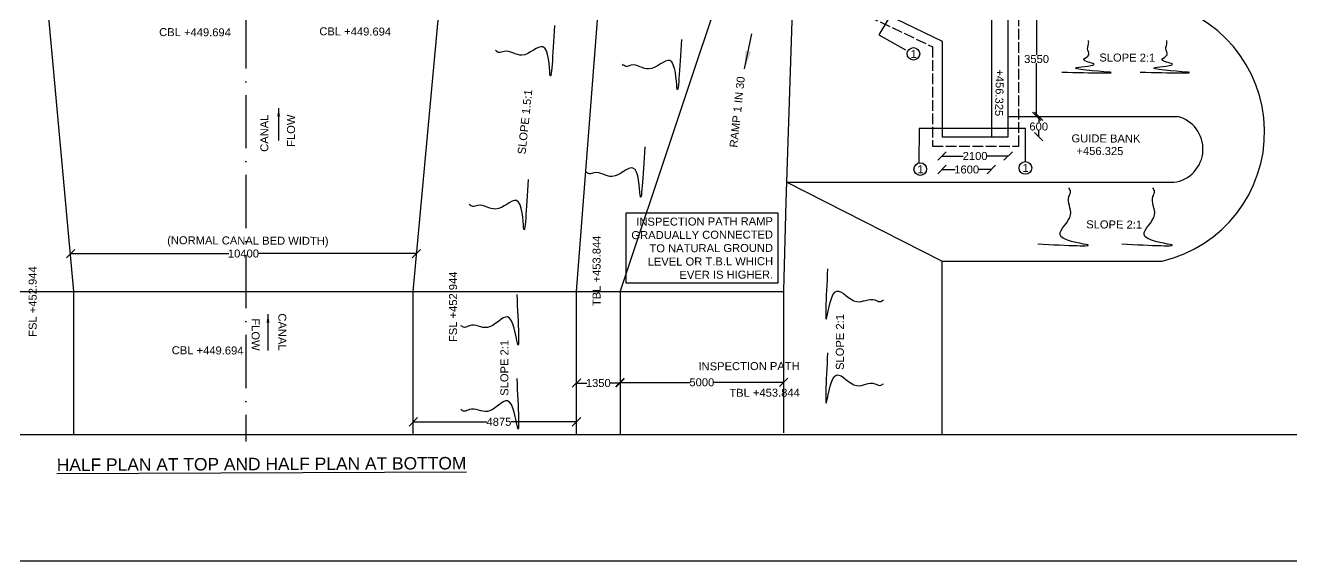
# Model space of a CAD drawing. Header units: millimetres. Extents: x 5124 to 7521686, y 2311 to 91894499.
# Drawn here: x 3767661 to 3781904, y 45931724 to 45937752 of the extents above; entities that cross this region are included whole.
import ezdxf

# ---------------------------------------------------------------- set-up
doc = ezdxf.new("R2010")
doc.units = ezdxf.units.MM
doc.header["$MEASUREMENT"] = 0
doc.linetypes.add('ACAD_ISO02W100', pattern=[15, 12, -3])
doc.linetypes.add('ACAD_ISO10W100', pattern=[18, 12, -3, 0, -3])
for name, color, linetype in [('DIMENSION', 7, 'Continuous'), ('DRAWING', 7, 'Continuous'), ('TEXT', 7, 'Continuous')]:
    doc.layers.add(name, color=color, linetype=linetype)
doc.styles.get("Standard").update_dxf_attribs({"font": 'arial.ttf', "height": 90})
doc.dimstyles.get("Standard").update_dxf_attribs({"dimtxt": 200, "dimasz": 110, "dimexe": 0.18, "dimexo": 0.0625, "dimgap": 0.09, "dimtad": 0, "dimtih": 1, "dimtoh": 1, "dimdec": 0, "dimzin": 0, "dimdsep": 46, "dimtxsty": 'Standard', "dimblk": 'OBLIQUE', "dimcen": 0.09, "dimse1": 1, "dimse2": 1, "dimadec": 0, "dimazin": 0, "dimtfac": 1, "dimtdec": 0, "dimtofl": 0, "dimtmove": 0, "dimatfit": 3, "dimfxl": 1, "dimtolj": 1, "dimtzin": 0, "dimarcsym": 0})

# ---------------------------------------------------------------- blocks, each defined once
blk = doc.blocks.new('_Oblique')
at = {"color": 0, "linetype": 'ByBlock', "lineweight": -2}
blk.add_line((-0.5, -0.5), (0.5, 0.5), dxfattribs=at)
blk = doc.blocks.new('*D212')
at = {"layer": 'Defpoints', "color": 0, "linetype": 'Continuous', "transparency": 16777216}
for p in [(3773860, 45945834), (3772024, 45933724), (3773860, 45933287)]:
    blk.add_point(p, dxfattribs=at)
at = {"layer": 'DIMENSION', "color": 0, "linetype": 'Continuous', "lineweight": -2, "transparency": 16777216}
for p, q in [((3772024, 45933287), (3772851, 45933287)), ((3773860, 45933287), (3773124, 45933287))]:
    blk.add_line(p, q, dxfattribs=at)
at = {"layer": 'DIMENSION', "color": 0, "linetype": 'Continuous', "lineweight": -2, "transparency": 16777216, "xscale": 95, "yscale": 95, "zscale": 95, "rotation": 180}
blk.add_blockref('_Oblique', (3772024, 45933287), dxfattribs=at)
at = {"layer": 'DIMENSION', "color": 0, "linetype": 'Continuous', "lineweight": -2, "transparency": 16777216, "xscale": 95, "yscale": 95, "zscale": 95}
blk.add_blockref('_Oblique', (3773860, 45933287), dxfattribs=at)
at = {"layer": 'DIMENSION', "color": 0, "linetype": 'Continuous', "transparency": 16777216, "insert": (3772988, 45933287), "char_height": 90, "attachment_point": 5}
blk.add_mtext('\\A1;4875', dxfattribs=at)
blk = doc.blocks.new('*D213')
at = {"layer": 'Defpoints', "color": 0, "linetype": 'Continuous', "transparency": 16777216}
for p in [(3774350, 45945834), (3773860, 45933724), (3774350, 45933724)]:
    blk.add_point(p, dxfattribs=at)
at = {"layer": 'DIMENSION', "color": 0, "linetype": 'Continuous', "lineweight": -2, "transparency": 16777216}
for p, q in [((3773860, 45933724), (3773975, 45933724)), ((3774350, 45933724), (3774235, 45933724))]:
    blk.add_line(p, q, dxfattribs=at)
at = {"layer": 'DIMENSION', "color": 0, "linetype": 'Continuous', "lineweight": -2, "transparency": 16777216, "xscale": 95, "yscale": 95, "zscale": 95, "rotation": 180}
blk.add_blockref('_Oblique', (3773860, 45933724), dxfattribs=at)
at = {"layer": 'DIMENSION', "color": 0, "linetype": 'Continuous', "lineweight": -2, "transparency": 16777216, "xscale": 95, "yscale": 95, "zscale": 95}
blk.add_blockref('_Oblique', (3774350, 45933724), dxfattribs=at)
at = {"layer": 'DIMENSION', "color": 0, "linetype": 'Continuous', "transparency": 16777216, "insert": (3774105, 45933724), "char_height": 90, "attachment_point": 5}
blk.add_mtext('\\A1;1350', dxfattribs=at)
blk = doc.blocks.new('*D214')
at = {"layer": 'Defpoints', "color": 0, "linetype": 'Continuous', "transparency": 16777216}
for p in [(3776190, 45933758), (3774350, 45933724), (3776190, 45933732)]:
    blk.add_point(p, dxfattribs=at)
at = {"layer": 'DIMENSION', "color": 0, "linetype": 'Continuous', "lineweight": -2, "transparency": 16777216}
for p, q in [((3774350, 45933732), (3775135, 45933732)), ((3776190, 45933732), (3775404, 45933732))]:
    blk.add_line(p, q, dxfattribs=at)
at = {"layer": 'DIMENSION', "color": 0, "linetype": 'Continuous', "lineweight": -2, "transparency": 16777216, "xscale": 95, "yscale": 95, "zscale": 95, "rotation": 180}
blk.add_blockref('_Oblique', (3774350, 45933732), dxfattribs=at)
at = {"layer": 'DIMENSION', "color": 0, "linetype": 'Continuous', "lineweight": -2, "transparency": 16777216, "xscale": 95, "yscale": 95, "zscale": 95}
blk.add_blockref('_Oblique', (3776190, 45933732), dxfattribs=at)
at = {"layer": 'DIMENSION', "color": 0, "linetype": 'Continuous', "transparency": 16777216, "insert": (3775270, 45933732), "char_height": 90, "attachment_point": 5}
blk.add_mtext('\\A1;5000', dxfattribs=at)
blk = doc.blocks.new('*D215')
at = {"layer": 'Defpoints', "color": 0, "linetype": 'Continuous', "transparency": 16777216}
for p in [(3768170, 45935170), (3772058, 45935182), (3772058, 45935131)]:
    blk.add_point(p, dxfattribs=at)
at = {"layer": 'DIMENSION', "color": 0, "linetype": 'Continuous', "lineweight": -2, "transparency": 16777216}
for p, q in [((3768170, 45935182), (3769949, 45935182)), ((3772058, 45935182), (3770279, 45935182))]:
    blk.add_line(p, q, dxfattribs=at)
at = {"layer": 'DIMENSION', "color": 0, "linetype": 'Continuous', "lineweight": -2, "transparency": 16777216, "xscale": 95, "yscale": 95, "zscale": 95, "rotation": 180}
blk.add_blockref('_Oblique', (3768170, 45935182), dxfattribs=at)
at = {"layer": 'DIMENSION', "color": 0, "linetype": 'Continuous', "lineweight": -2, "transparency": 16777216, "xscale": 95, "yscale": 95, "zscale": 95}
blk.add_blockref('_Oblique', (3772058, 45935182), dxfattribs=at)
at = {"layer": 'DIMENSION', "color": 0, "linetype": 'Continuous', "transparency": 16777216, "insert": (3770114, 45935182), "char_height": 90, "attachment_point": 5}
blk.add_mtext('\\A1;10400', dxfattribs=at)
blk = doc.blocks.new('*D231')
at = {"layer": 'Defpoints', "color": 0, "linetype": 'Continuous', "transparency": 16777216}
for p in [(3777972, 45936498), (3778715.5, 45936498), (3778715.5, 45936280)]:
    blk.add_point(p, dxfattribs=at)
at = {"layer": 'DIMENSION', "color": 0, "linetype": 'Continuous', "lineweight": -2, "transparency": 16777216}
for p, q in [((3777972, 45936280), (3778208.66, 45936280)), ((3778715.5, 45936280), (3778478.84, 45936280))]:
    blk.add_line(p, q, dxfattribs=at)
at = {"layer": 'DIMENSION', "color": 0, "linetype": 'Continuous', "lineweight": -2, "transparency": 16777216, "xscale": 95, "yscale": 95, "zscale": 95, "rotation": 180}
blk.add_blockref('_Oblique', (3777972, 45936280), dxfattribs=at)
at = {"layer": 'DIMENSION', "color": 0, "linetype": 'Continuous', "lineweight": -2, "transparency": 16777216, "xscale": 95, "yscale": 95, "zscale": 95}
blk.add_blockref('_Oblique', (3778715.5, 45936280), dxfattribs=at)
at = {"layer": 'DIMENSION', "color": 0, "linetype": 'Continuous', "transparency": 16777216, "insert": (3778343.75, 45936280), "char_height": 90, "attachment_point": 5}
blk.add_mtext('\\A1;2100', dxfattribs=at)
blk = doc.blocks.new('*D232')
at = {"layer": 'Defpoints', "color": 0, "linetype": 'Continuous', "transparency": 16777216}
for p in [(3777972, 45936498), (3778526, 45936498), (3778526, 45936128)]:
    blk.add_point(p, dxfattribs=at)
at = {"layer": 'DIMENSION', "color": 0, "linetype": 'Continuous', "lineweight": -2, "transparency": 16777216}
for p, q in [((3777972, 45936128), (3778119, 45936128)), ((3778526, 45936128), (3778379, 45936128))]:
    blk.add_line(p, q, dxfattribs=at)
at = {"layer": 'DIMENSION', "color": 0, "linetype": 'Continuous', "lineweight": -2, "transparency": 16777216, "xscale": 95, "yscale": 95, "zscale": 95, "rotation": 180}
blk.add_blockref('_Oblique', (3777972, 45936128), dxfattribs=at)
at = {"layer": 'DIMENSION', "color": 0, "linetype": 'Continuous', "lineweight": -2, "transparency": 16777216, "xscale": 95, "yscale": 95, "zscale": 95}
blk.add_blockref('_Oblique', (3778526, 45936128), dxfattribs=at)
at = {"layer": 'DIMENSION', "color": 0, "linetype": 'Continuous', "transparency": 16777216, "insert": (3778249, 45936128), "char_height": 90, "attachment_point": 5}
blk.add_mtext('\\A1;1600', dxfattribs=at)
blk = doc.blocks.new('*D233')
at = {"layer": 'Defpoints', "color": 0, "linetype": 'Continuous', "transparency": 16777216}
for p in [(3778716, 45936726), (3779059, 45936726), (3778716, 45936498)]:
    blk.add_point(p, dxfattribs=at)
at = {"layer": 'DIMENSION', "color": 0, "linetype": 'Continuous', "lineweight": -2, "transparency": 16777216}
for p, q in [((3779059, 45936726), (3779059, 45936658)), ((3779059, 45936498), (3779059, 45936566))]:
    blk.add_line(p, q, dxfattribs=at)
at = {"layer": 'DIMENSION', "color": 0, "linetype": 'Continuous', "lineweight": -2, "transparency": 16777216, "xscale": 95, "yscale": 95, "zscale": 95}
for p, rotation in [((3779059, 45936726), 90), ((3779059, 45936498), 270)]:
    blk.add_blockref('_Oblique', p, dxfattribs=dict(at, rotation=rotation))
at = {"layer": 'DIMENSION', "color": 0, "linetype": 'Continuous', "transparency": 16777216, "insert": (3779059, 45936612), "char_height": 90, "attachment_point": 5}
blk.add_mtext('\\A1;600', dxfattribs=at)
blk = doc.blocks.new('*D235')
at = {"layer": 'Defpoints', "color": 0, "linetype": 'Continuous', "transparency": 16777216}
for p in [(3779035, 45938016), (3779059, 45938016), (3779059, 45936726)]:
    blk.add_point(p, dxfattribs=at)
at = {"layer": 'DIMENSION', "color": 0, "linetype": 'Continuous', "lineweight": -2, "transparency": 16777216}
for p, q in [((3779035, 45938016), (3779035, 45937418)), ((3779035, 45936726), (3779035, 45937325))]:
    blk.add_line(p, q, dxfattribs=at)
at = {"layer": 'DIMENSION', "color": 0, "linetype": 'Continuous', "lineweight": -2, "transparency": 16777216, "xscale": 95, "yscale": 95, "zscale": 95}
for p, rotation in [((3779035, 45938016), 90), ((3779035, 45936726), 270)]:
    blk.add_blockref('_Oblique', p, dxfattribs=dict(at, rotation=rotation))
at = {"layer": 'DIMENSION', "color": 0, "linetype": 'Continuous', "transparency": 16777216, "insert": (3779035, 45937372), "char_height": 90, "attachment_point": 5}
blk.add_mtext('\\A1;3550', dxfattribs=at)

msp = doc.modelspace()

# ---------------------------------------------------------------- linework, layer by layer
at = {"layer": 'DIMENSION', "linetype": 'Continuous'}
for points in [[(3778233.9, 45938534.6), (3777901.5, 45938722), (3777261, 45937644), (3777562, 45937475)], [(3778909.2, 45936217.7), (3778909.2, 45936590), (3777713.5, 45936590), (3777709.9, 45936201.7)]]:
    msp.add_lwpolyline(points, dxfattribs=at)
for centre in [(3777650.5, 45937430.7), (3777727, 45936132.7), (3778909, 45936146.7)]:
    msp.add_circle(centre, 71, dxfattribs=at)
at = {"layer": 'DRAWING', "linetype": 'Continuous'}
for points in [[(3796289, 45955344.5), (3753198, 45955344.5), (3753198, 45931724), (3796289, 45931724)], [(3774419.5, 45935640.5), (3776123, 45935640.5), (3776123, 45934850), (3774419.5, 45934850)]]:
    msp.add_lwpolyline(points, close=True, dxfattribs=at)
at = {"layer": 'DRAWING', "linetype": 'ACAD_ISO10W100', "ltscale": 50}
msp.add_lwpolyline([(3770141.5, 45946868), (3770141.5, 45933067.8)], dxfattribs=at)
at = {"layer": 'DRAWING', "linetype": 'Continuous'}
for points in [[(3770121.5, 45933146), (3783727, 45933146), (3783727, 45939781.5)], [(3768208, 45933146), (3768208, 45934756), (3767812, 45939077)], [(3772023.5, 45933146), (3772023.5, 45934756), (3772419.5, 45939077)], [(3773860, 45933146), (3773860, 45934756), (3774193.5, 45939077)], [(3774483, 45939077), (3774483, 45938461), (3776301.5, 45938461), (3776298.6, 45938255.3), (3776215, 45935762), (3776190, 45934766), (3776190, 45933162.5)], [(3776303.5, 45939009.5), (3778526.5, 45937905.5), (3778526.5, 45936498)], [(3775586.5, 45938461), (3774349.5, 45934759), (3774349.5, 45933136.5)], [(3776300.4, 45938384.6), (3777972, 45937575), (3777972, 45936498), (3778715.5, 45936498), (3778715.5, 45938016.5)], [(3778715.5, 45936726.5), (3780615.5, 45936726.5)], [(3776222.5, 45935984.5), (3780577.5, 45935984.5)], [(3777971, 45935097.5), (3776222.5, 45935984.5)], [(3777971, 45935097.5), (3780448.5, 45935097.5)], [(3777971, 45935097.5), (3777971, 45933146)], [(3762578.5, 45934756), (3776190, 45934756)], [(3759993, 45933146), (3770085, 45933146), (3770121.5, 45933146)]]:
    msp.add_lwpolyline(points, dxfattribs=at)
at = {"layer": 'DRAWING', "linetype": 'ACAD_ISO02W100', "ltscale": 10}
msp.add_lwpolyline([(3773925.5, 45939077), (3773925.5, 45938976.5), (3774370, 45938976.5), (3774370, 45938347), (3776191, 45938347), (3776191, 45938306.5), (3777863.5, 45937510.5), (3777863.5, 45936392.5), (3778834.5, 45936392.5), (3778834.5, 45938016.5), (3778712.5, 45938016.5), (3778712.5, 45938138.5), (3776423.5, 45939272), (3776423.5, 45939781.5)], dxfattribs=at)
at = {"layer": 'DRAWING', "linetype": 'Continuous'}
for centre, radius, start, end in [((3780106.5, 45936550.8), 1493, 283.24221, 79.0344), ((3780529.7, 45936358.9), 377.5, 277.26794, 76.86872)]:
    msp.add_arc(centre, radius, start, end, dxfattribs=at)
for points in [[(3773612.9, 45937748.2), (3773562, 45937205.1), (3773481.4, 45937510.3), (3773247, 45937415.1), (3773045.9, 45937457.2), (3772989.2, 45937444.1), (3772949.4, 45937467.5)], [(3775040.6, 45937593.5), (3774989.8, 45937050.3), (3774909.2, 45937355.6), (3774674.8, 45937260.4), (3774473.6, 45937302.5), (3774416.9, 45937289.4), (3774377.1, 45937312.7)], [(3774627.1, 45936383), (3774576.3, 45935839.8), (3774495.7, 45936145.1), (3774261.3, 45936049.9), (3774060.1, 45936092), (3774003.4, 45936078.9), (3773963.6, 45936102.2)], [(3773316.6, 45936015.9), (3773265.8, 45935472.7), (3773185.2, 45935778), (3772950.7, 45935682.8), (3772749.6, 45935724.8), (3772692.9, 45935711.8), (3772653.1, 45935735.1)], [(3779048.5, 45935290.5), (3779594, 45935283.5), (3779299, 45935396), (3779418.5, 45935619), (3779398, 45935823.5), (3779417, 45935878.5), (3779398, 45935920.5)], [(3779993, 45935290.5), (3780538.5, 45935283.5), (3780243.5, 45935396), (3780363, 45935619), (3780342.5, 45935823.5), (3780361.5, 45935878.5), (3780342.5, 45935920.5)], [(3776684, 45935010.5), (3776677, 45934465), (3776789.5, 45934760), (3777012.5, 45934640.5), (3777217, 45934661), (3777272, 45934642), (3777314, 45934661)], [(3773188.6, 45934719.5), (3773195.6, 45934174), (3773083.1, 45934469), (3772860.1, 45934349.5), (3772655.6, 45934370), (3772600.6, 45934351), (3772558.6, 45934370)], [(3776684, 45934066), (3776677, 45933520.5), (3776789.5, 45933815.5), (3777012.5, 45933696), (3777217, 45933716.5), (3777272, 45933697.5), (3777314, 45933716.5)], [(3773188.6, 45933775), (3773195.6, 45933229.5), (3773083.1, 45933524.5), (3772860.1, 45933405), (3772655.6, 45933425.5), (3772600.6, 45933406.5), (3772558.6, 45933425.5)]]:
    msp.add_spline(points, degree=3, dxfattribs=at)
at = {"layer": 'DRAWING'}
for points in [[(3779319, 45937225.2), (3779838.6, 45937225.2), (3779487.1, 45937276.3), (3779680.8, 45937317), (3779566, 45937367.8), (3779622.2, 45937421.4), (3779609.2, 45937487.4), (3779619.6, 45937538.5), (3779619.6, 45937582)], [(3780199.4, 45937225.2), (3780719, 45937225.2), (3780367.6, 45937276.3), (3780561.3, 45937317), (3780446.5, 45937367.8), (3780502.6, 45937421.4), (3780489.7, 45937487.4), (3780500.1, 45937538.5), (3780500.1, 45937582)]]:
    msp.add_spline(points, degree=3, dxfattribs=at)

# ---------------------------------------------------------------- texts
at = {"layer": 'TEXT', "linetype": 'Continuous'}
for s, rotation, p in [('1', 359.74924, (3777617.7, 45937384.3)), ('SLOPE 2:1', 359.74924, (3779740.6, 45937344.7)), ('+456.325', 268.65637, (3778579.2, 45937257.5)), ('GUIDE BANK', 359.74924, (3779427.6, 45936434.4)), ('+456.325', 359.74924, (3779483.1, 45936293.2)), ('1', 359.74924, (3777694.2, 45936086.3)), ('1', 359.74924, (3778876.2, 45936100.3))]:
    msp.add_text(s, height=90, rotation=rotation, dxfattribs=at).set_placement(p)
at = {"layer": 'TEXT'}
msp.add_text('%%UHALF PLAN AT TOP AND HALF PLAN AT BOTTOM', height=140, rotation=0.25076, dxfattribs=at).set_placement((3768014.6, 45932732.9))
at = {"layer": 'TEXT', "linetype": 'Continuous', "char_height": 90}
for s, insert, width, attachment_point, rotation in [('\\pi672;CBL +449.694', (3768493.5, 45937632.6), 2139.072, 7, 359.74924), ('\\pi672;CBL +449.694', (3770295.5, 45937641.1), 2139.072, 7, 359.74924), ('RAMP 1 IN 30', (3775665, 45937180.3), 2139.072, 3, 83.91556), (' SLOPE 1.5:1', (3773274.2, 45937034.4), 2139.072, 3, 83.91556), ('CANAL  \\P\\PFLOW', (3770695.2, 45936746.6), 2139.072, 9, 90), ('INSPECTION PATH RAMP\\PGRADUALLY CONNECTED \\PTO NATURAL GROUND\\PLEVEL OR T.B.L WHICH \\PEVER IS HIGHER.', (3776072.4, 45934900.3), 1587.073, 9, 0.25076), (' SLOPE 2:1', (3779558.2, 45935464.8), 2139.072, 7, 359.74924), ('\\pi167.51;(NORMAL CANAL BED WIDTH)', (3769088, 45935261.2), 2139.072, 7, 359.74924), ('TBL +453.844', (3774132.2, 45935384.3), 2139.072, 9, 90), ('FSL +452.944', (3767697.8, 45935038.1), 2139.072, 3, 90), ('FSL +452.944', (3772517.9, 45934979.6), 2139.072, 9, 90), ('CANAL  \\P\\PFLOW', (3770204.8, 45934089.3), 2139.072, 9, 270), (' SLOPE 2:1', (3776868.7, 45934500.8), 2139.072, 9, 90), (' SLOPE 2:1', (3773004, 45934209.8), 2139.072, 3, 90), ('\\pi672;CBL +449.694', (3768635.5, 45934050.5), 2139.072, 7, 359.74924), ('INSPECTION PATH\\P\\PTBL +453.844', (3776372.3, 45933570.9), 2139.072, 9, 0.25076)]:
    msp.add_mtext(s, dxfattribs=dict(at, insert=insert, width=width, attachment_point=attachment_point, rotation=rotation))

# ---------------------------------------------------------------- dimensions: what is measured, and where the dimension line sits
at = {"layer": 'DIMENSION', "linetype": 'Continuous'}
dim = msp.add_linear_dim(base=(3773860, 45933287), p1=(3772023.5, 45933724.5), p2=(3773860, 45945834), text='4875', dimstyle='Standard', override={"dimasz": 95, "dimarcsym": 1}, dxfattribs=at)
dim.commit()
dim.dimension.update_dxf_attribs({"geometry": '*D212', "text_midpoint": (3772987.5, 45933287), "dimtype": 160})
for base, p1, p2, text, picture, middle in [((3774349.5, 45933724.5), (3773860, 45933724.5), (3774349.5, 45945834), '1350', '*D213', (3774104.8, 45933724.5)), ((3778715.5, 45936280), (3777972, 45936498), (3778715.5, 45936498), '2100', '*D231', (3778343.8, 45936280)), ((3778526.5, 45936128.5), (3777972, 45936498), (3778526.5, 45936498), '1600', '*D232', (3778249.2, 45936128.5)), ((3772057.8, 45935181.5), (3768170.1, 45935169.6), (3772057.8, 45935130.6), '10400', '*D215', (3770114, 45935181.5)), ((3776190, 45933732), (3774349.5, 45933724.5), (3776190, 45933758), '5000', '*D214', (3775269.8, 45933732))]:
    dim = msp.add_linear_dim(base=base, p1=p1, p2=p2, text=text, dimstyle='Standard', override={"dimasz": 95, "dimarcsym": 1}, dxfattribs=at)
    dim.commit()
    dim.dimension.update_dxf_attribs({"geometry": picture, "text_midpoint": middle})
for base, p1, p2, text, picture, middle in [((3779035.5, 45938016.5), (3779059, 45936726.5), (3779059, 45938016.5), '3550', '*D235', (3779035.5, 45937371.5)), ((3779059, 45936726.5), (3778715.5, 45936498), (3778715.5, 45936726.5), '600', '*D233', (3779059, 45936612.2))]:
    dim = msp.add_linear_dim(base=base, p1=p1, p2=p2, angle=270, text=text, dimstyle='Standard', override={"dimasz": 95, "dimarcsym": 1}, dxfattribs=at)
    dim.commit()
    dim.dimension.update_dxf_attribs({"geometry": picture, "text_midpoint": middle})

# ---------------------------------------------------------------- leaders
for points, override in [([(3775750.1, 45937263.5), (3775834.1, 45937655.5)], {"dimasz": 200, "dimgap": 0.09, "dimtad": 0, "dimarcsym": 1}), ([(3770510.1, 45936820.4), (3770510.1, 45936453.4)], {"dimasz": 95, "dimgap": 0.09, "dimtad": 0, "dimarcsym": 1}), ([(3770390, 45934499.5), (3770390, 45934092)], {"dimasz": 95, "dimgap": 0.09, "dimtad": 0, "dimarcsym": 1})]:
    msp.add_leader(points, dimstyle='Standard', override=override, dxfattribs=at)

doc.saveas('drawing.dxf')
